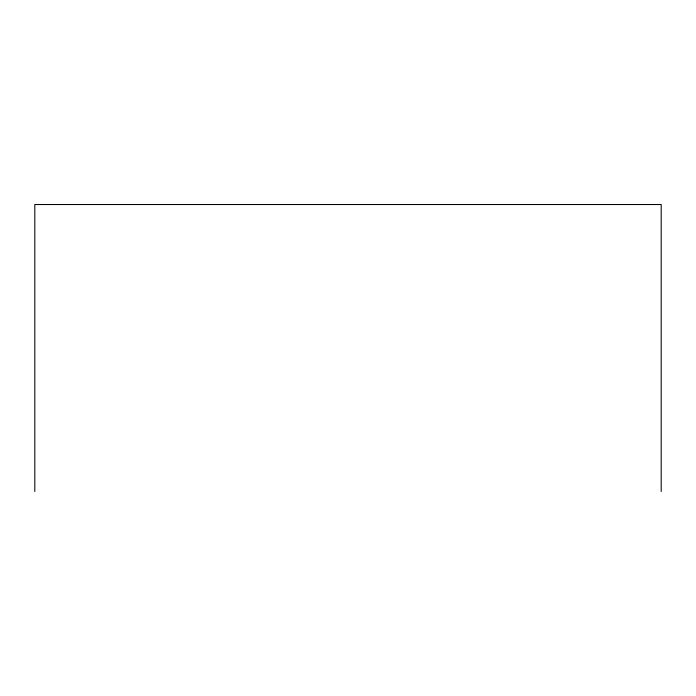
<?xml version="1.0" encoding="UTF-8"?>
<svg xmlns="http://www.w3.org/2000/svg" width="696" height="696" viewBox="0 0 696 696"><rect width="100%" height="100%" fill="white"/><g stroke="black" fill="none" stroke-linecap="round" stroke-linejoin="round"><path stroke-width="1.04" d="M661.2 491.472L661.2 204.528L34.8 204.528L34.8 491.472"/></g></svg>
